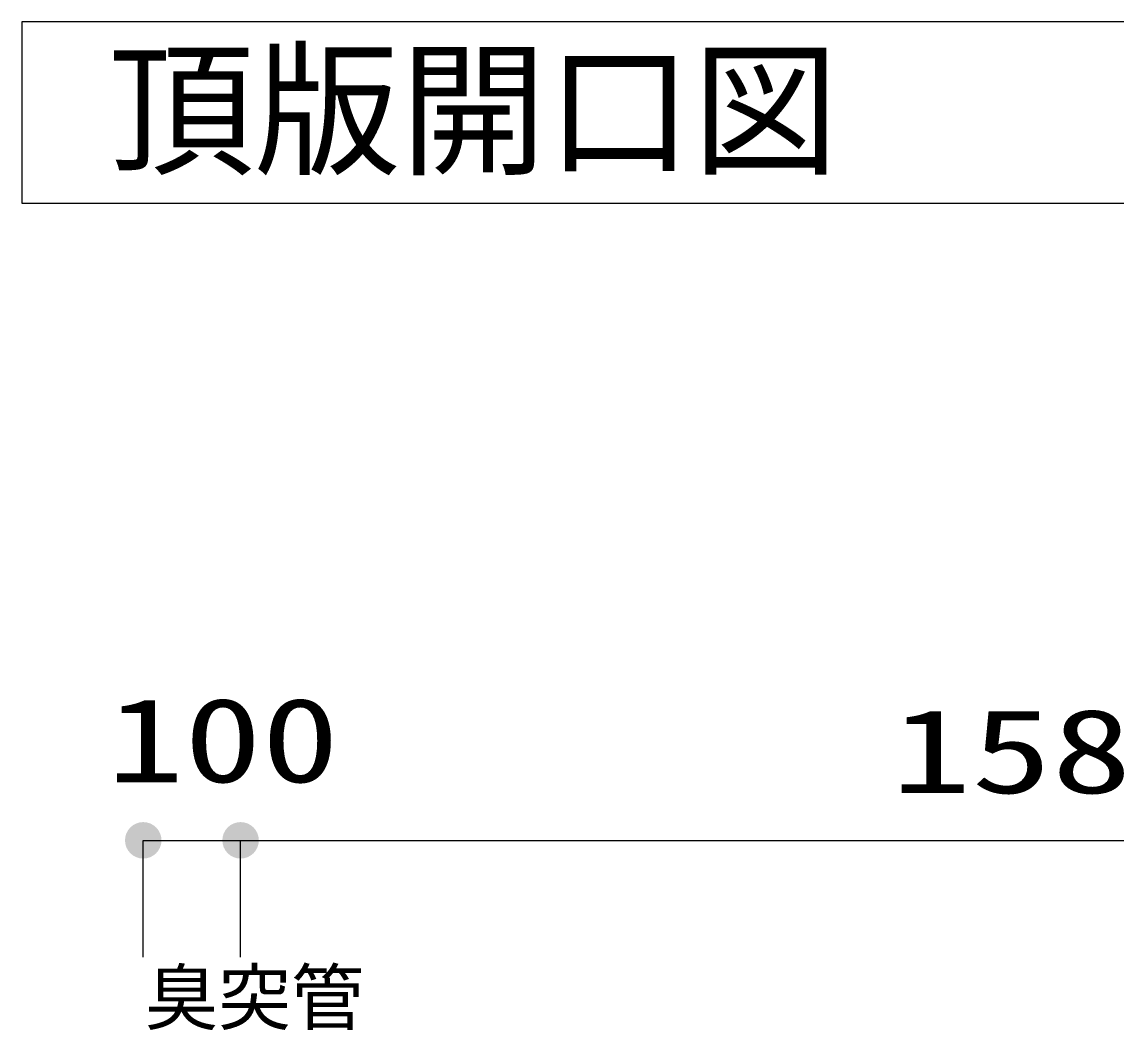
# Model space of a CAD drawing. Units: millimetres, scale not verified. Extents: x -9604 to 7714, y -6452 to 5625.
# Drawn here: x -6416 to -5292, y 1544 to 2580 of the extents above; entities that cross this region are included whole.
import ezdxf
from ezdxf.enums import TextEntityAlignment as Align

# ---------------------------------------------------------------- set-up
doc = ezdxf.new("R2010")
doc.units = ezdxf.units.MM
doc.header["$LTSCALE"] = 30
doc.layers.add('0-1_KIKI', color=3, linetype='Continuous', lineweight=25)
doc.layers.add('0-6_SUNPO', color=7, linetype='Continuous', lineweight=25)
doc.styles.add('MS Gothic', font='')
doc.styles.add('ＭＳ ゴシック', font='')
doc.styles.get('MS Gothic').set_extended_font_data('MS Gothic')
doc.styles.get('ＭＳ ゴシック').set_extended_font_data('MS Gothic')

msp = doc.modelspace()

# ---------------------------------------------------------------- linework, layer by layer
at = {"layer": '0-1_KIKI'}
msp.add_lwpolyline([(-4387.08, 2394.06), (-4387.08, 2580.37), (-6416.41, 2580.37), (-6416.41, 2394.06)], close=True, dxfattribs=at)
at = {"layer": '0-6_SUNPO', "color": 4}
for p, q in [((-6291.74, 1619.39), (-6291.74, 1739.39)), ((-6291.74, 1739.39), (-6191.74, 1739.39)), ((-6191.74, 1619.39), (-6191.74, 1739.39)), ((-6191.74, 1619.39), (-6191.74, 1739.39)), ((-6191.74, 1739.39), (-4611.74, 1739.39))]:
    msp.add_line(p, q, dxfattribs=at)
at = {"layer": '0-6_SUNPO'}
for points in [[(-6302.16, 1754.98), (-6291.74, 1739.39), (-6305, 1752.65)], [(-6298.92, 1756.71), (-6291.74, 1739.39), (-6302.16, 1754.98)], [(-6295.4, 1757.78), (-6291.74, 1739.39), (-6298.92, 1756.71)], [(-6291.74, 1758.14), (-6291.74, 1739.39), (-6295.4, 1757.78)], [(-6288.09, 1757.78), (-6291.74, 1739.39), (-6291.74, 1758.14)], [(-6284.57, 1756.71), (-6291.74, 1739.39), (-6288.09, 1757.78)], [(-6281.33, 1754.98), (-6291.74, 1739.39), (-6284.57, 1756.71)], [(-6278.48, 1752.65), (-6291.74, 1739.39), (-6281.33, 1754.98)], [(-6202.16, 1754.98), (-6191.74, 1739.39), (-6205, 1752.65)], [(-6202.16, 1754.98), (-6191.74, 1739.39), (-6205, 1752.65)], [(-6198.92, 1756.71), (-6191.74, 1739.39), (-6202.16, 1754.98)], [(-6198.92, 1756.71), (-6191.74, 1739.39), (-6202.16, 1754.98)], [(-6195.4, 1757.78), (-6191.74, 1739.39), (-6198.92, 1756.71)], [(-6195.4, 1757.78), (-6191.74, 1739.39), (-6198.92, 1756.71)], [(-6191.74, 1758.14), (-6191.74, 1739.39), (-6195.4, 1757.78)], [(-6191.74, 1758.14), (-6191.74, 1739.39), (-6195.4, 1757.78)], [(-6188.09, 1757.78), (-6191.74, 1739.39), (-6191.74, 1758.14)], [(-6188.09, 1757.78), (-6191.74, 1739.39), (-6191.74, 1758.14)], [(-6184.57, 1756.71), (-6191.74, 1739.39), (-6188.09, 1757.78)], [(-6184.57, 1756.71), (-6191.74, 1739.39), (-6188.09, 1757.78)], [(-6181.33, 1754.98), (-6191.74, 1739.39), (-6184.57, 1756.71)], [(-6181.33, 1754.98), (-6191.74, 1739.39), (-6184.57, 1756.71)], [(-6178.48, 1752.65), (-6191.74, 1739.39), (-6181.33, 1754.98)], [(-6178.48, 1752.65), (-6191.74, 1739.39), (-6181.33, 1754.98)], [(-6310.13, 1743.05), (-6291.74, 1739.39), (-6310.49, 1739.39)], [(-6309.07, 1746.56), (-6291.74, 1739.39), (-6310.13, 1743.05)], [(-6307.33, 1749.81), (-6291.74, 1739.39), (-6309.07, 1746.56)], [(-6305, 1752.65), (-6291.74, 1739.39), (-6307.33, 1749.81)], [(-6276.15, 1749.81), (-6291.74, 1739.39), (-6278.48, 1752.65)], [(-6274.42, 1746.56), (-6291.74, 1739.39), (-6276.15, 1749.81)], [(-6273.35, 1743.05), (-6291.74, 1739.39), (-6274.42, 1746.56)], [(-6272.99, 1739.39), (-6291.74, 1739.39), (-6273.35, 1743.05)], [(-6210.13, 1743.05), (-6191.74, 1739.39), (-6210.49, 1739.39)], [(-6210.13, 1743.05), (-6191.74, 1739.39), (-6210.49, 1739.39)], [(-6209.07, 1746.56), (-6191.74, 1739.39), (-6210.13, 1743.05)], [(-6209.07, 1746.56), (-6191.74, 1739.39), (-6210.13, 1743.05)], [(-6207.33, 1749.81), (-6191.74, 1739.39), (-6209.07, 1746.56)], [(-6207.33, 1749.81), (-6191.74, 1739.39), (-6209.07, 1746.56)], [(-6205, 1752.65), (-6191.74, 1739.39), (-6207.33, 1749.81)], [(-6205, 1752.65), (-6191.74, 1739.39), (-6207.33, 1749.81)], [(-6176.15, 1749.81), (-6191.74, 1739.39), (-6178.48, 1752.65)], [(-6176.15, 1749.81), (-6191.74, 1739.39), (-6178.48, 1752.65)], [(-6174.42, 1746.56), (-6191.74, 1739.39), (-6176.15, 1749.81)], [(-6174.42, 1746.56), (-6191.74, 1739.39), (-6176.15, 1749.81)], [(-6173.35, 1743.05), (-6191.74, 1739.39), (-6174.42, 1746.56)], [(-6173.35, 1743.05), (-6191.74, 1739.39), (-6174.42, 1746.56)], [(-6172.99, 1739.39), (-6191.74, 1739.39), (-6173.35, 1743.05)], [(-6172.99, 1739.39), (-6191.74, 1739.39), (-6173.35, 1743.05)], [(-6310.49, 1739.39), (-6291.74, 1739.39), (-6310.13, 1735.73)], [(-6310.13, 1735.73), (-6291.74, 1739.39), (-6309.07, 1732.21)], [(-6309.07, 1732.21), (-6291.74, 1739.39), (-6307.33, 1728.97)], [(-6307.33, 1728.97), (-6291.74, 1739.39), (-6305, 1726.13)], [(-6305, 1726.13), (-6291.74, 1739.39), (-6302.16, 1723.8)], [(-6302.16, 1723.8), (-6291.74, 1739.39), (-6298.92, 1722.07)], [(-6298.92, 1722.07), (-6291.74, 1739.39), (-6295.4, 1721)], [(-6295.4, 1721), (-6291.74, 1739.39), (-6291.74, 1720.64)], [(-6291.74, 1720.64), (-6291.74, 1739.39), (-6288.09, 1721)], [(-6288.09, 1721), (-6291.74, 1739.39), (-6284.57, 1722.07)], [(-6284.57, 1722.07), (-6291.74, 1739.39), (-6281.33, 1723.8)], [(-6281.33, 1723.8), (-6291.74, 1739.39), (-6278.48, 1726.13)], [(-6278.48, 1726.13), (-6291.74, 1739.39), (-6276.15, 1728.97)], [(-6276.15, 1728.97), (-6291.74, 1739.39), (-6274.42, 1732.21)], [(-6274.42, 1732.21), (-6291.74, 1739.39), (-6273.35, 1735.73)], [(-6273.35, 1735.73), (-6291.74, 1739.39), (-6272.99, 1739.39)], [(-6210.49, 1739.39), (-6191.74, 1739.39), (-6210.13, 1735.73)], [(-6210.49, 1739.39), (-6191.74, 1739.39), (-6210.13, 1735.73)], [(-6210.13, 1735.73), (-6191.74, 1739.39), (-6209.07, 1732.21)], [(-6210.13, 1735.73), (-6191.74, 1739.39), (-6209.07, 1732.21)], [(-6209.07, 1732.21), (-6191.74, 1739.39), (-6207.33, 1728.97)], [(-6209.07, 1732.21), (-6191.74, 1739.39), (-6207.33, 1728.97)], [(-6207.33, 1728.97), (-6191.74, 1739.39), (-6205, 1726.13)], [(-6207.33, 1728.97), (-6191.74, 1739.39), (-6205, 1726.13)], [(-6205, 1726.13), (-6191.74, 1739.39), (-6202.16, 1723.8)], [(-6205, 1726.13), (-6191.74, 1739.39), (-6202.16, 1723.8)], [(-6202.16, 1723.8), (-6191.74, 1739.39), (-6198.92, 1722.07)], [(-6202.16, 1723.8), (-6191.74, 1739.39), (-6198.92, 1722.07)], [(-6198.92, 1722.07), (-6191.74, 1739.39), (-6195.4, 1721)], [(-6198.92, 1722.07), (-6191.74, 1739.39), (-6195.4, 1721)], [(-6195.4, 1721), (-6191.74, 1739.39), (-6191.74, 1720.64)], [(-6195.4, 1721), (-6191.74, 1739.39), (-6191.74, 1720.64)], [(-6191.74, 1720.64), (-6191.74, 1739.39), (-6188.09, 1721)], [(-6188.09, 1721), (-6191.74, 1739.39), (-6184.57, 1722.07)], [(-6184.57, 1722.07), (-6191.74, 1739.39), (-6181.33, 1723.8)], [(-6181.33, 1723.8), (-6191.74, 1739.39), (-6178.48, 1726.13)], [(-6178.48, 1726.13), (-6191.74, 1739.39), (-6176.15, 1728.97)], [(-6176.15, 1728.97), (-6191.74, 1739.39), (-6174.42, 1732.21)], [(-6174.42, 1732.21), (-6191.74, 1739.39), (-6173.35, 1735.73)], [(-6173.35, 1735.73), (-6191.74, 1739.39), (-6172.99, 1739.39)], [(-6191.74, 1720.64), (-6191.74, 1739.39), (-6188.09, 1721)], [(-6188.09, 1721), (-6191.74, 1739.39), (-6184.57, 1722.07)], [(-6184.57, 1722.07), (-6191.74, 1739.39), (-6181.33, 1723.8)], [(-6181.33, 1723.8), (-6191.74, 1739.39), (-6178.48, 1726.13)], [(-6178.48, 1726.13), (-6191.74, 1739.39), (-6176.15, 1728.97)], [(-6176.15, 1728.97), (-6191.74, 1739.39), (-6174.42, 1732.21)], [(-6174.42, 1732.21), (-6191.74, 1739.39), (-6173.35, 1735.73)], [(-6173.35, 1735.73), (-6191.74, 1739.39), (-6172.99, 1739.39)]]:
    msp.add_solid(points, dxfattribs=at)

# ---------------------------------------------------------------- texts
at = {"layer": '0-1_KIKI', "color": 4, "style": 'MS Gothic'}
for s, height, p in [('頂版開口図', 110, (-6327.62, 2401.89)), ('臭突管', 54.99, (-6289.85, 1534.04))]:
    msp.add_text(s, height=height, dxfattribs=at).set_placement(p, align=Align.BOTTOM_LEFT)
at = {"layer": '0-6_SUNPO', "color": 3, "style": 'ＭＳ ゴシック'}
for s, width, p in [('100', 1.35, (-6329.17, 1773.14)), ('1580', 1.4, (-5523.46, 1761.89))]:
    msp.add_text(s, height=86.59, dxfattribs=dict(at, width=width)).set_placement(p, align=Align.BOTTOM_LEFT)

doc.saveas('drawing.dxf')
